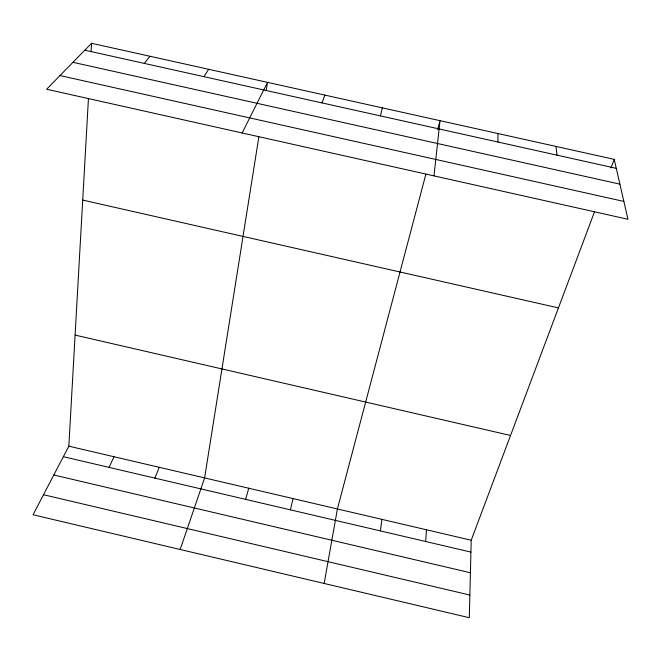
<?xml version="1.0" encoding="UTF-8"?>
<svg xmlns="http://www.w3.org/2000/svg" width="661" height="661" viewBox="0 0 661 661"><rect width="100%" height="100%" fill="white"/><g stroke="black" fill="none" stroke-linecap="round" stroke-linejoin="round"><path stroke-width="0.99" d="M594.437 212.016L471.21 540.235L469.318 617.713L33.05 514.77L68.835 446.175L88.425 98.828M91.094 51.517L91.557 43.287L614.209 159.359L627.95 219.27L46.634 89.235L91.557 43.287M425.626 541.499L426.494 529.783M433.988 175.884L440.019 120.674L437.656 129.614M380.439 530.923L381.893 519.356M258.848 136.951L204.613 477.911L180.172 549.489M266.243 90.45L267.531 82.369L242.141 132.968M324.154 583.465L337.407 508.953L425.849 174.306M290.427 509.846L293.03 498.584M380.455 115.915L382.331 107.867M245.586 499.352L248.767 488.239M321.99 102.909L324.84 95.093M610.979 167.977L614.209 159.359M154.905 478.126L159.235 467.31M109.065 467.393L113.973 456.726M203.885 76.651L208.678 69.298M144.247 63.398L150.022 56.268M84.815 50.178L616.267 168.34M72.958 62.308L619.894 184.138M60.002 75.569L623.86 201.423M82.716 200.085L558.438 307.902M75.098 335.086L510.548 435.467M68.835 446.175L471.21 540.235M63.349 456.693L470.921 552.1M53.797 474.995L470.417 572.765M43.51 494.725L469.872 595.049M555.959 146.428L557.025 155.17M497.89 133.53L497.973 142.041"/></g></svg>
